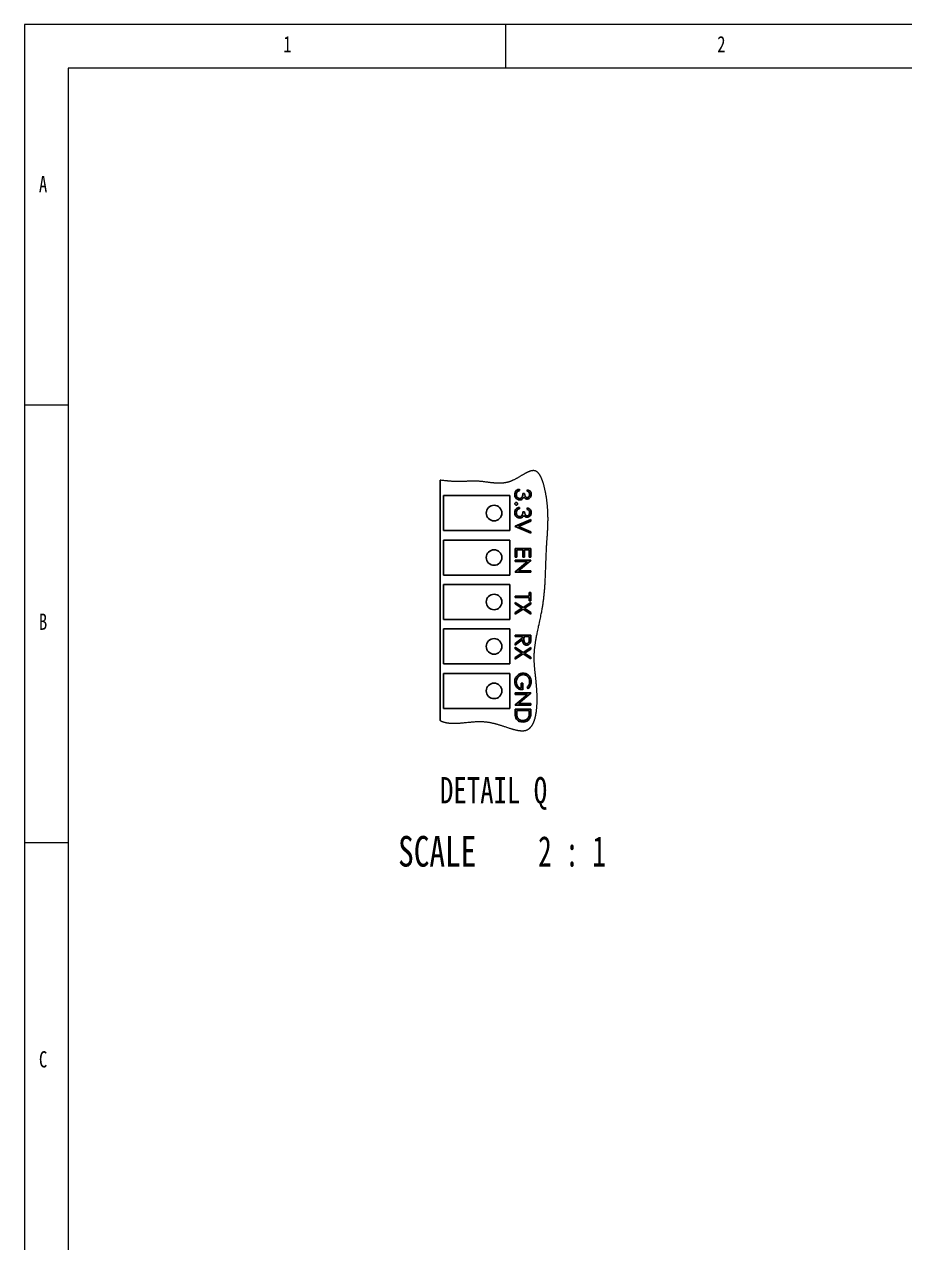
# Model space of a CAD drawing. Header units: millimetres. Extents: x 5 to 415, y 5 to 292.
# Drawn here: x 5 to 105.6, y 152.8 to 292 of the extents above; entities that cross this region are included whole.
import ezdxf

# ---------------------------------------------------------------- set-up
doc = ezdxf.new("R2010")
doc.units = ezdxf.units.MM
doc.linetypes.add('CENTERX2', pattern=[20.32, 12.7, -2.54, 2.54, -2.54])
doc.layers.add('CENTER_LINE', color=7, linetype='CENTERX2')
doc.styles.add('SLDTEXTSTYLE0', font='TXT', dxfattribs={"width": 0.75})
doc.styles.add('SLDTEXTSTYLE5', font='TXT', dxfattribs={"width": 0.65})

# ---------------------------------------------------------------- blocks, each defined once
blk = doc.blocks.new('SW_NOTE_0_18')
at = {"layer": 'CENTER_LINE', "color": 0, "attachment_point": 2}
for s, insert, char_height, style in [('DETAIL Q', (8.44, 3.87), 3, 'SLDTEXTSTYLE0'), ('SCALE', (2, -2.86), 3.5, 'SLDTEXTSTYLE0'), ('2 : 1', (17.4, -2.86), 3.5, 'SLDTEXTSTYLE5')]:
    blk.add_mtext(s, dxfattribs=dict(at, insert=insert, char_height=char_height, style=style))

msp = doc.modelspace()

# ---------------------------------------------------------------- linework, layer by layer
at = {"color": 7, "linetype": 'Continuous', "lineweight": 18}
for p, q in [((415, 292), (5, 292)), ((5, 292), (5, 5)), ((60, 287), (60, 292)), ((410.25, 287), (10, 287)), ((10, 287), (10, 10)), ((10, 248.5), (5, 248.5)), ((5, 198.5), (10, 198.5))]:
    msp.add_line(p, q, dxfattribs=at)
at = {"color": 7, "linetype": 'Continuous', "lineweight": 25}
for p, q in [((52.493, 212.451), (52.493, 239.919)), ((60.47, 238.162), (52.893, 238.162)), ((52.893, 238.162), (52.893, 234.162)), ((60.47, 234.162), (60.47, 238.162)), ((61.555, 238.891), (61.555, 238.73)), ((61.97, 238.383), (62.155, 238.383)), ((62.455, 238.66), (62.455, 238.822)), ((61.555, 236.814), (61.555, 236.653)), ((62.455, 236.583), (62.455, 236.745)), ((61.07, 234.645), (62.87, 235.407)), ((61.97, 236.307), (62.155, 236.307)), ((62.87, 235.407), (62.87, 235.233)), ((52.893, 234.162), (60.47, 234.162)), ((61.07, 234.622), (61.07, 234.645)), ((62.87, 233.86), (61.07, 234.622)), ((62.87, 235.233), (61.452, 234.633)), ((61.452, 234.633), (62.87, 234.033)), ((62.87, 234.033), (62.87, 233.86)), ((60.47, 233.082), (52.893, 233.082)), ((52.893, 233.082), (52.893, 229.082)), ((60.47, 229.082), (60.47, 233.082)), ((61.07, 231.114), (61.07, 232.13)), ((61.07, 232.13), (62.87, 232.13)), ((61.255, 231.114), (61.07, 231.114)), ((61.947, 231.968), (61.255, 231.968)), ((61.255, 231.968), (61.255, 231.114)), ((61.947, 231.114), (61.947, 231.968)), ((62.132, 231.114), (61.947, 231.114)), ((62.686, 231.968), (62.132, 231.968)), ((62.132, 231.968), (62.132, 231.114)), ((62.686, 231.114), (62.686, 231.968)), ((62.87, 231.114), (62.686, 231.114)), ((62.87, 232.13), (62.87, 231.114)), ((61.07, 230.63), (61.07, 230.791)), ((61.07, 230.791), (62.87, 230.791)), ((61.07, 229.443), (62.484, 230.63)), ((62.484, 230.63), (61.07, 230.63)), ((62.87, 230.757), (61.454, 229.568)), ((62.87, 230.791), (62.87, 230.757)), ((52.893, 229.082), (60.47, 229.082)), ((61.07, 229.407), (61.07, 229.443)), ((62.87, 229.407), (61.07, 229.407)), ((61.454, 229.568), (62.87, 229.568)), ((62.87, 229.568), (62.87, 229.407)), ((60.47, 228.002), (52.893, 228.002)), ((52.893, 228.002), (52.893, 224.002)), ((60.47, 224.002), (60.47, 228.002)), ((62.686, 227.076), (62.87, 227.076)), ((62.686, 226.683), (62.686, 227.076)), ((62.87, 227.076), (62.87, 226.13)), ((61.07, 226.522), (61.07, 226.683)), ((61.07, 226.683), (62.686, 226.683)), ((62.686, 226.522), (61.07, 226.522)), ((61.07, 225.77), (61.07, 225.957)), ((61.07, 225.957), (61.988, 225.369)), ((61.843, 225.276), (61.07, 225.77)), ((61.988, 225.369), (62.87, 225.933)), ((62.87, 225.747), (62.134, 225.276)), ((62.686, 226.13), (62.686, 226.522)), ((62.87, 226.13), (62.686, 226.13)), ((62.87, 225.933), (62.87, 225.747)), ((61.07, 224.781), (61.843, 225.276)), ((61.988, 225.182), (61.07, 224.595)), ((61.07, 224.595), (61.07, 224.781)), ((62.87, 224.618), (61.988, 225.182)), ((62.134, 225.276), (62.87, 224.804)), ((62.87, 224.804), (62.87, 224.618)), ((52.893, 224.002), (60.47, 224.002)), ((60.47, 222.922), (52.893, 222.922)), ((52.893, 222.922), (52.893, 218.922)), ((60.47, 218.922), (60.47, 222.922)), ((61.07, 222.045), (61.07, 222.207)), ((61.07, 222.207), (62.87, 222.207)), ((61.901, 222.045), (61.07, 222.045)), ((61.07, 221.252), (61.901, 221.914)), ((61.901, 221.714), (61.07, 221.053)), ((61.901, 221.914), (61.901, 222.045)), ((62.086, 222.045), (62.083, 221.715)), ((62.686, 222.045), (62.086, 222.045)), ((62.686, 221.707), (62.686, 222.045)), ((62.87, 222.207), (62.87, 221.846)), ((61.07, 221.053), (61.07, 221.252)), ((61.07, 220.647), (61.07, 220.833)), ((61.07, 220.833), (61.988, 220.246)), ((61.843, 220.153), (61.07, 220.647)), ((61.07, 219.658), (61.843, 220.153)), ((61.988, 220.059), (61.07, 219.472)), ((61.988, 220.246), (62.87, 220.81)), ((62.87, 219.495), (61.988, 220.059)), ((62.87, 220.624), (62.134, 220.153)), ((62.134, 220.153), (62.87, 219.681)), ((62.87, 220.81), (62.87, 220.624)), ((52.893, 218.922), (60.47, 218.922)), ((61.07, 219.472), (61.07, 219.658)), ((62.87, 219.681), (62.87, 219.495)), ((60.47, 217.842), (52.893, 217.842)), ((52.893, 217.842), (52.893, 213.842)), ((60.47, 213.842), (60.47, 217.842)), ((61.763, 216.137), (61.763, 216.737)), ((61.763, 216.737), (61.947, 216.737)), ((61.947, 216.737), (61.947, 215.976)), ((62.563, 216.091), (62.432, 216.23)), ((61.07, 215.607), (62.87, 215.607)), ((61.07, 215.445), (61.07, 215.607)), ((61.07, 214.259), (62.484, 215.445)), ((62.484, 215.445), (61.07, 215.445)), ((62.87, 215.573), (61.454, 214.383)), ((61.454, 214.383), (62.87, 214.383)), ((62.87, 215.607), (62.87, 215.573)), ((62.87, 214.383), (62.87, 214.222)), ((52.893, 213.842), (60.47, 213.842)), ((61.07, 214.222), (61.07, 214.259)), ((62.87, 214.222), (61.07, 214.222)), ((61.07, 213.76), (62.87, 213.76)), ((61.07, 213.203), (61.07, 213.76)), ((62.686, 213.599), (61.255, 213.599)), ((61.255, 213.599), (61.255, 213.392)), ((62.686, 213.472), (62.686, 213.599)), ((62.87, 213.76), (62.87, 213.397))]:
    msp.add_line(p, q, dxfattribs=at)
at = {"color": 7, "linetype": 'Continuous', "lineweight": 18, "flags": 128}
msp.add_lwpolyline([(52.493, 212.451), (52.527, 212.434), (52.561, 212.418), (52.596, 212.402), (52.631, 212.387), (52.667, 212.372), (52.701, 212.358), (52.737, 212.344), (52.772, 212.331), (52.808, 212.319), (52.85, 212.305), (52.893, 212.291), (52.936, 212.278), (52.98, 212.266), (53.024, 212.255), (53.068, 212.244), (53.112, 212.234), (53.157, 212.224), (53.202, 212.215), (53.247, 212.206), (53.293, 212.198), (53.338, 212.191), (53.382, 212.185), (53.425, 212.179), (53.469, 212.173), (53.513, 212.168), (53.557, 212.164), (53.613, 212.158), (53.67, 212.154), (53.727, 212.15), (53.784, 212.147), (53.842, 212.144), (53.899, 212.142), (53.956, 212.141), (54.013, 212.14), (54.071, 212.14), (54.14, 212.14), (54.209, 212.141), (54.278, 212.143), (54.348, 212.145), (54.418, 212.148), (54.488, 212.151), (54.561, 212.155), (54.634, 212.16), (54.707, 212.165), (54.781, 212.17), (54.855, 212.176), (54.928, 212.182), (55.016, 212.189), (55.103, 212.197), (55.191, 212.206), (55.278, 212.214), (55.404, 212.227), (55.529, 212.24), (55.655, 212.253), (55.78, 212.265), (55.906, 212.278), (55.995, 212.286), (56.084, 212.294), (56.174, 212.302), (56.263, 212.309), (56.351, 212.316), (56.44, 212.323), (56.528, 212.328), (56.597, 212.332), (56.666, 212.336), (56.734, 212.338), (56.803, 212.341), (56.871, 212.343), (56.939, 212.344), (57.006, 212.344), (57.062, 212.344), (57.118, 212.344), (57.174, 212.343), (57.229, 212.341), (57.284, 212.339), (57.339, 212.337), (57.403, 212.333), (57.468, 212.329), (57.531, 212.324), (57.595, 212.318), (57.66, 212.312), (57.725, 212.305), (57.789, 212.297), (57.854, 212.289), (57.918, 212.28), (57.982, 212.27), (58.046, 212.26), (58.11, 212.249), (58.174, 212.238), (58.238, 212.226), (58.302, 212.213), (58.365, 212.2), (58.429, 212.186), (58.493, 212.172), (58.564, 212.156), (58.634, 212.139), (58.705, 212.121), (58.775, 212.103), (58.846, 212.084), (58.918, 212.065), (58.991, 212.045), (59.063, 212.024), (59.136, 212.003), (59.209, 211.982), (59.283, 211.959), (59.356, 211.937), (59.431, 211.914), (59.509, 211.889), (59.587, 211.864), (59.667, 211.838), (59.746, 211.812), (59.827, 211.785), (59.908, 211.758), (60.005, 211.726), (60.104, 211.693), (60.202, 211.66), (60.301, 211.627), (60.4, 211.595), (60.466, 211.574), (60.531, 211.554), (60.596, 211.534), (60.66, 211.514), (60.725, 211.495), (60.79, 211.476), (60.845, 211.46), (60.9, 211.445), (60.955, 211.43), (61.01, 211.416), (61.064, 211.403), (61.117, 211.39), (61.17, 211.378), (61.223, 211.366), (61.275, 211.355), (61.317, 211.347), (61.359, 211.339), (61.4, 211.332), (61.441, 211.325), (61.482, 211.318), (61.522, 211.313), (61.561, 211.307), (61.601, 211.303), (61.64, 211.299), (61.679, 211.295), (61.718, 211.292), (61.757, 211.289), (61.796, 211.288), (61.834, 211.287), (61.871, 211.286), (61.908, 211.286), (61.944, 211.287), (61.98, 211.289), (62.009, 211.29), (62.037, 211.293), (62.066, 211.295), (62.094, 211.298), (62.121, 211.302), (62.148, 211.306), (62.175, 211.31), (62.201, 211.315), (62.227, 211.321), (62.253, 211.327), (62.279, 211.333), (62.305, 211.341), (62.33, 211.348), (62.355, 211.356), (62.38, 211.365), (62.404, 211.374), (62.431, 211.385), (62.457, 211.397), (62.482, 211.409), (62.508, 211.422), (62.533, 211.436), (62.557, 211.45), (62.581, 211.464), (62.605, 211.48), (62.629, 211.496), (62.652, 211.513), (62.674, 211.529), (62.697, 211.547), (62.718, 211.565), (62.74, 211.584), (62.761, 211.603), (62.782, 211.623), (62.803, 211.644), (62.823, 211.665), (62.844, 211.687), (62.863, 211.709), (62.882, 211.731), (62.901, 211.754), (62.919, 211.778), (62.938, 211.802), (62.956, 211.827), (62.974, 211.853), (62.992, 211.879), (63.009, 211.905), (63.026, 211.932), (63.042, 211.959), (63.06, 211.989), (63.077, 212.019), (63.093, 212.049), (63.109, 212.08), (63.125, 212.112), (63.141, 212.144), (63.159, 212.182), (63.176, 212.221), (63.193, 212.261), (63.21, 212.301), (63.227, 212.343), (63.243, 212.385), (63.258, 212.428), (63.273, 212.471), (63.288, 212.515), (63.303, 212.56), (63.316, 212.605), (63.33, 212.65), (63.343, 212.696), (63.356, 212.743), (63.368, 212.79), (63.38, 212.837), (63.391, 212.885), (63.402, 212.934), (63.414, 212.988), (63.425, 213.042), (63.436, 213.097), (63.447, 213.152), (63.456, 213.207), (63.467, 213.272), (63.478, 213.336), (63.487, 213.402), (63.497, 213.467), (63.505, 213.533), (63.514, 213.6), (63.521, 213.667), (63.529, 213.741), (63.536, 213.815), (63.543, 213.89), (63.549, 213.965), (63.555, 214.04), (63.56, 214.115), (63.564, 214.191), (63.568, 214.267), (63.572, 214.343), (63.575, 214.418), (63.578, 214.493), (63.58, 214.567), (63.581, 214.642), (63.582, 214.716), (63.583, 214.811), (63.584, 214.905), (63.584, 214.999), (63.583, 215.092), (63.582, 215.165), (63.58, 215.238), (63.579, 215.31), (63.577, 215.381), (63.574, 215.466), (63.571, 215.551), (63.567, 215.634), (63.564, 215.717), (63.559, 215.799), (63.555, 215.881), (63.549, 215.97), (63.544, 216.057), (63.538, 216.144), (63.531, 216.231), (63.525, 216.317), (63.518, 216.402), (63.511, 216.487), (63.503, 216.579), (63.494, 216.671), (63.486, 216.762), (63.477, 216.852), (63.468, 216.942), (63.459, 217.031), (63.449, 217.12), (63.44, 217.208), (63.431, 217.296), (63.421, 217.383), (63.412, 217.468), (63.402, 217.553), (63.393, 217.637), (63.384, 217.721), (63.372, 217.829), (63.361, 217.936), (63.349, 218.043), (63.338, 218.149), (63.328, 218.255), (63.318, 218.359), (63.308, 218.462), (63.299, 218.565), (63.291, 218.668), (63.284, 218.75), (63.278, 218.832), (63.273, 218.914), (63.268, 218.995), (63.264, 219.077), (63.26, 219.157), (63.256, 219.237), (63.254, 219.318), (63.252, 219.398), (63.25, 219.48), (63.249, 219.561), (63.249, 219.643), (63.25, 219.725), (63.251, 219.807), (63.253, 219.888), (63.256, 219.969), (63.259, 220.051), (63.264, 220.132), (63.269, 220.215), (63.274, 220.298), (63.281, 220.382), (63.288, 220.466), (63.296, 220.549), (63.304, 220.633), (63.313, 220.718), (63.323, 220.807), (63.334, 220.896), (63.345, 220.986), (63.358, 221.075), (63.37, 221.165), (63.383, 221.255), (63.399, 221.362), (63.416, 221.468), (63.434, 221.575), (63.452, 221.682), (63.471, 221.791), (63.491, 221.9), (63.512, 222.01), (63.532, 222.12), (63.554, 222.23), (63.576, 222.34), (63.598, 222.451), (63.63, 222.605), (63.662, 222.761), (63.695, 222.916), (63.728, 223.072), (63.761, 223.228), (63.806, 223.433), (63.85, 223.638), (63.894, 223.844), (63.928, 224.001), (63.961, 224.159), (63.994, 224.317), (64.026, 224.475), (64.058, 224.633), (64.082, 224.757), (64.106, 224.882), (64.129, 225.007), (64.152, 225.131), (64.174, 225.256), (64.192, 225.36), (64.21, 225.464), (64.227, 225.568), (64.243, 225.672), (64.259, 225.777), (64.274, 225.881), (64.291, 226.004), (64.308, 226.127), (64.323, 226.25), (64.339, 226.373), (64.353, 226.499), (64.368, 226.626), (64.381, 226.753), (64.394, 226.88), (64.406, 227.006), (64.418, 227.133), (64.429, 227.26), (64.44, 227.386), (64.451, 227.519), (64.461, 227.652), (64.47, 227.784), (64.479, 227.916), (64.488, 228.049), (64.496, 228.181), (64.505, 228.339), (64.513, 228.498), (64.521, 228.656), (64.529, 228.813), (64.536, 228.971), (64.545, 229.177), (64.553, 229.382), (64.56, 229.587), (64.567, 229.762), (64.573, 229.936), (64.579, 230.109), (64.584, 230.282), (64.59, 230.455), (64.596, 230.627), (64.602, 230.798), (64.608, 230.969), (64.613, 231.122), (64.619, 231.274), (64.625, 231.426), (64.631, 231.578), (64.638, 231.729), (64.645, 231.879), (64.653, 232.029), (64.659, 232.153), (64.666, 232.277), (64.674, 232.401), (64.681, 232.524), (64.689, 232.646), (64.697, 232.769), (64.71, 232.961), (64.723, 233.153), (64.736, 233.344), (64.745, 233.472), (64.753, 233.601), (64.762, 233.729), (64.77, 233.857), (64.778, 233.986), (64.785, 234.115), (64.792, 234.244), (64.799, 234.374), (64.804, 234.49), (64.809, 234.607), (64.814, 234.724), (64.818, 234.842), (64.821, 234.96), (64.823, 235.053), (64.825, 235.146), (64.827, 235.24), (64.828, 235.334), (64.828, 235.429), (64.829, 235.523), (64.828, 235.619), (64.827, 235.714), (64.826, 235.811), (64.824, 235.907), (64.822, 235.983), (64.82, 236.06), (64.817, 236.137), (64.814, 236.214), (64.811, 236.291), (64.807, 236.369), (64.803, 236.447), (64.799, 236.525), (64.794, 236.603), (64.788, 236.682), (64.783, 236.76), (64.776, 236.838), (64.77, 236.916), (64.763, 236.995), (64.755, 237.076), (64.747, 237.157), (64.739, 237.239), (64.729, 237.321), (64.72, 237.404), (64.71, 237.487), (64.699, 237.57), (64.688, 237.654), (64.676, 237.739), (64.664, 237.824), (64.651, 237.909), (64.638, 237.995), (64.624, 238.082), (64.609, 238.169), (64.595, 238.249), (64.581, 238.329), (64.566, 238.411), (64.551, 238.492), (64.535, 238.574), (64.518, 238.657), (64.5, 238.745), (64.481, 238.833), (64.462, 238.922), (64.442, 239.01), (64.425, 239.079), (64.408, 239.148), (64.391, 239.217), (64.373, 239.285), (64.359, 239.34), (64.344, 239.394), (64.329, 239.448), (64.313, 239.501), (64.297, 239.554), (64.282, 239.606), (64.265, 239.657), (64.249, 239.708), (64.232, 239.758), (64.218, 239.8), (64.203, 239.842), (64.188, 239.883), (64.173, 239.924), (64.157, 239.965), (64.141, 240.005), (64.126, 240.042), (64.111, 240.079), (64.095, 240.115), (64.08, 240.151), (64.064, 240.186), (64.048, 240.221), (64.031, 240.256), (64.014, 240.289), (63.997, 240.322), (63.98, 240.355), (63.963, 240.386), (63.946, 240.417), (63.928, 240.447), (63.91, 240.477), (63.893, 240.504), (63.876, 240.531), (63.859, 240.557), (63.841, 240.582), (63.823, 240.607), (63.806, 240.63), (63.788, 240.654), (63.77, 240.676), (63.751, 240.698), (63.732, 240.719), (63.713, 240.74), (63.694, 240.761), (63.674, 240.78), (63.654, 240.799), (63.634, 240.817), (63.614, 240.834), (63.596, 240.849), (63.577, 240.863), (63.559, 240.876), (63.54, 240.889), (63.522, 240.901), (63.503, 240.912), (63.483, 240.923), (63.464, 240.933), (63.443, 240.943), (63.423, 240.953), (63.402, 240.961), (63.381, 240.969), (63.359, 240.976), (63.338, 240.982), (63.318, 240.987), (63.298, 240.992), (63.278, 240.996), (63.258, 240.999), (63.237, 241.001), (63.216, 241.004), (63.197, 241.005), (63.177, 241.006), (63.157, 241.006), (63.137, 241.006), (63.117, 241.006), (63.091, 241.005), (63.065, 241.003), (63.038, 241), (63.012, 240.996), (62.985, 240.992), (62.958, 240.987), (62.93, 240.982), (62.903, 240.976), (62.875, 240.969), (62.847, 240.961), (62.819, 240.953), (62.791, 240.945), (62.762, 240.936), (62.734, 240.926), (62.702, 240.915), (62.67, 240.903), (62.638, 240.89), (62.605, 240.877), (62.572, 240.863), (62.539, 240.848), (62.505, 240.833), (62.472, 240.817), (62.438, 240.801), (62.403, 240.784), (62.37, 240.768), (62.336, 240.75), (62.301, 240.732), (62.267, 240.714), (62.226, 240.692), (62.185, 240.67), (62.143, 240.647), (62.101, 240.623), (62.059, 240.599), (62.017, 240.575), (61.96, 240.542), (61.903, 240.508), (61.846, 240.474), (61.788, 240.44), (61.73, 240.405), (61.671, 240.371), (61.613, 240.336), (61.554, 240.301), (61.494, 240.266), (61.435, 240.231), (61.376, 240.196), (61.316, 240.162), (61.256, 240.128), (61.196, 240.095), (61.136, 240.062), (61.075, 240.029), (61.022, 240.002), (60.969, 239.974), (60.916, 239.948), (60.862, 239.922), (60.821, 239.902), (60.779, 239.882), (60.737, 239.863), (60.695, 239.845), (60.652, 239.827), (60.61, 239.81), (60.567, 239.793), (60.525, 239.777), (60.482, 239.762), (60.44, 239.747), (60.4, 239.734), (60.36, 239.721), (60.32, 239.709), (60.28, 239.697), (60.24, 239.686), (60.195, 239.675), (60.151, 239.664), (60.106, 239.653), (60.062, 239.644), (60.017, 239.635), (59.973, 239.626), (59.928, 239.618), (59.884, 239.611), (59.833, 239.603), (59.783, 239.597), (59.732, 239.59), (59.681, 239.585), (59.631, 239.58), (59.58, 239.576), (59.53, 239.573), (59.474, 239.569), (59.419, 239.567), (59.363, 239.565), (59.308, 239.564), (59.253, 239.564), (59.194, 239.564), (59.136, 239.565), (59.077, 239.567), (59.019, 239.569), (58.96, 239.572), (58.902, 239.575), (58.833, 239.579), (58.764, 239.584), (58.696, 239.59), (58.627, 239.597), (58.546, 239.605), (58.465, 239.614), (58.383, 239.623), (58.302, 239.633), (58.221, 239.643), (58.14, 239.654), (58.037, 239.667), (57.935, 239.681), (57.832, 239.695), (57.73, 239.709), (57.628, 239.723), (57.526, 239.736), (57.457, 239.744), (57.389, 239.752), (57.32, 239.759), (57.252, 239.766), (57.184, 239.773), (57.116, 239.779), (57.048, 239.784), (56.98, 239.789), (56.912, 239.793), (56.844, 239.797), (56.776, 239.799), (56.709, 239.802), (56.641, 239.804), (56.573, 239.805), (56.499, 239.806), (56.424, 239.806), (56.35, 239.806), (56.275, 239.806), (56.201, 239.805), (56.1, 239.803), (55.999, 239.801), (55.898, 239.798), (55.797, 239.795), (55.695, 239.792), (55.593, 239.788), (55.497, 239.784), (55.4, 239.781), (55.303, 239.777), (55.206, 239.774), (55.108, 239.771), (55.026, 239.768), (54.944, 239.766), (54.861, 239.764), (54.778, 239.763), (54.695, 239.762), (54.611, 239.761), (54.532, 239.761), (54.452, 239.761), (54.372, 239.762), (54.291, 239.763), (54.21, 239.765), (54.136, 239.767), (54.062, 239.77), (53.987, 239.773), (53.911, 239.777), (53.836, 239.781), (53.76, 239.787), (53.683, 239.792), (53.613, 239.798), (53.542, 239.804), (53.471, 239.811), (53.4, 239.818), (53.329, 239.825), (53.258, 239.833), (53.148, 239.844), (53.038, 239.857), (52.929, 239.869), (52.819, 239.882), (52.71, 239.894), (52.601, 239.907), (52.493, 239.919)], dxfattribs=at)
at = {"color": 7, "linetype": 'Continuous', "lineweight": 25}
for centre in [(58.668, 236.162), (58.668, 231.082), (58.668, 226.002), (58.668, 220.922), (58.668, 215.842)]:
    msp.add_circle(centre, 0.889, dxfattribs=at)
for points, knots in [([(61.024, 238.291), (61.031, 238.373), (61.046, 238.538), (61.184, 238.733), (61.366, 238.846), (61.492, 238.876), (61.555, 238.891)], [0, 0, 0, 0, 0.2798865, 0.5589788, 0.77926619, 1, 1, 1, 1]), ([(61.605, 237.668), (61.517, 237.681), (61.34, 237.707), (61.146, 237.876), (61.04, 238.082), (61.029, 238.221), (61.024, 238.291)], [0, 0, 0, 0, 0.27934212, 0.55883375, 0.77927315, 1, 1, 1, 1]), ([(61.306, 238.589), (61.274, 238.537), (61.216, 238.444), (61.211, 238.336), (61.209, 238.288)], [0, 0, 0, 0, 0.5587474, 1, 1, 1, 1]), ([(61.209, 238.288), (61.213, 238.225), (61.221, 238.101), (61.314, 237.95), (61.443, 237.848), (61.541, 237.836), (61.589, 237.83)], [0, 0, 0, 0, 0.2805893, 0.5601429, 0.7803122, 1, 1, 1, 1]), ([(61.555, 238.73), (61.503, 238.713), (61.409, 238.684), (61.338, 238.618), (61.306, 238.589)], [0, 0, 0, 0, 0.5606873, 1, 1, 1, 1]), ([(61.589, 237.83), (61.621, 237.832), (61.684, 237.837), (61.797, 237.894), (61.909, 238.012), (61.957, 238.197), (61.966, 238.321), (61.97, 238.383)], [0, 0, 0, 0, 0.125232, 0.2504798, 0.4992373, 0.7490496, 1, 1, 1, 1]), ([(62.155, 238.383), (62.164, 238.282), (62.179, 238.129), (62.284, 237.98), (62.374, 237.929), (62.424, 237.924), (62.449, 237.922)], [0, 0, 0, 0, 0.4994077, 0.7489749, 0.8745413, 1, 1, 1, 1]), ([(62.916, 238.286), (62.909, 238.213), (62.893, 238.068), (62.777, 237.893), (62.62, 237.782), (62.506, 237.768), (62.449, 237.76)], [0, 0, 0, 0, 0.2800859, 0.5598694, 0.7800973, 1, 1, 1, 1]), ([(62.449, 237.922), (62.497, 237.931), (62.591, 237.949), (62.708, 238.087), (62.723, 238.209), (62.732, 238.284)], [0, 0, 0, 0, 0.2788852, 0.5600425, 1, 1, 1, 1]), ([(62.455, 238.822), (62.524, 238.801), (62.662, 238.76), (62.815, 238.622), (62.903, 238.456), (62.912, 238.343), (62.916, 238.286)], [0, 0, 0, 0, 0.28028875, 0.55968062, 0.77974704, 1, 1, 1, 1]), ([(62.732, 238.284), (62.728, 238.331), (62.721, 238.424), (62.631, 238.573), (62.522, 238.627), (62.455, 238.66)], [0, 0, 0, 0, 0.2806216, 0.560395, 1, 1, 1, 1]), ([(61.024, 236.214), (61.031, 236.296), (61.046, 236.461), (61.184, 236.656), (61.366, 236.769), (61.492, 236.799), (61.555, 236.814)], [0, 0, 0, 0, 0.2798865, 0.5589788, 0.77926619, 1, 1, 1, 1]), ([(61.047, 237.218), (61.05, 237.24), (61.055, 237.284), (61.096, 237.333), (61.145, 237.364), (61.18, 237.367), (61.197, 237.368)], [0, 0, 0, 0, 0.2795405, 0.5590586, 0.7794483, 1, 1, 1, 1]), ([(61.197, 237.068), (61.175, 237.071), (61.131, 237.076), (61.082, 237.117), (61.052, 237.166), (61.049, 237.201), (61.047, 237.218)], [0, 0, 0, 0, 0.2795414, 0.559328, 0.7796891, 1, 1, 1, 1]), ([(61.197, 237.368), (61.219, 237.366), (61.264, 237.361), (61.312, 237.319), (61.343, 237.27), (61.346, 237.235), (61.347, 237.218)], [0, 0, 0, 0, 0.27951413, 0.55932721, 0.77954177, 1, 1, 1, 1]), ([(61.347, 237.218), (61.345, 237.196), (61.339, 237.152), (61.299, 237.103), (61.249, 237.073), (61.215, 237.07), (61.197, 237.068)], [0, 0, 0, 0, 0.2796422, 0.5593007, 0.7796157, 1, 1, 1, 1]), ([(61.555, 236.653), (61.503, 236.636), (61.409, 236.607), (61.338, 236.541), (61.306, 236.512)], [0, 0, 0, 0, 0.5606873, 1, 1, 1, 1]), ([(61.925, 237.775), (61.87, 237.741), (61.771, 237.68), (61.656, 237.672), (61.605, 237.668)], [0, 0, 0, 0, 0.5594573, 1, 1, 1, 1]), ([(62.078, 237.971), (62.057, 237.929), (62.017, 237.854), (61.953, 237.799), (61.925, 237.775)], [0, 0, 0, 0, 0.5597933, 1, 1, 1, 1]), ([(62.449, 237.76), (62.407, 237.763), (62.324, 237.769), (62.186, 237.834), (62.119, 237.919), (62.078, 237.971)], [0, 0, 0, 0, 0.280512, 0.5607906, 1, 1, 1, 1]), ([(62.455, 236.745), (62.524, 236.724), (62.662, 236.683), (62.815, 236.545), (62.903, 236.379), (62.912, 236.266), (62.916, 236.209)], [0, 0, 0, 0, 0.2802884, 0.5596799, 0.7797461, 1, 1, 1, 1]), ([(61.605, 235.591), (61.517, 235.604), (61.34, 235.63), (61.146, 235.799), (61.04, 236.005), (61.029, 236.144), (61.024, 236.214)], [0, 0, 0, 0, 0.2793421, 0.5588337, 0.7792722, 1, 1, 1, 1]), ([(61.306, 236.512), (61.274, 236.46), (61.216, 236.367), (61.211, 236.259), (61.209, 236.211)], [0, 0, 0, 0, 0.5587474, 1, 1, 1, 1]), ([(61.209, 236.211), (61.213, 236.149), (61.221, 236.024), (61.314, 235.873), (61.443, 235.771), (61.541, 235.759), (61.589, 235.753)], [0, 0, 0, 0, 0.2805893, 0.5601429, 0.7803122, 1, 1, 1, 1]), ([(61.589, 235.753), (61.621, 235.755), (61.684, 235.76), (61.797, 235.817), (61.909, 235.935), (61.957, 236.12), (61.966, 236.244), (61.97, 236.307)], [0, 0, 0, 0, 0.1252321, 0.2504801, 0.4992379, 0.7490505, 1, 1, 1, 1]), ([(61.925, 235.699), (61.87, 235.664), (61.771, 235.603), (61.656, 235.595), (61.605, 235.591)], [0, 0, 0, 0, 0.5594573, 1, 1, 1, 1]), ([(62.078, 235.894), (62.057, 235.852), (62.017, 235.777), (61.953, 235.722), (61.925, 235.699)], [0, 0, 0, 0, 0.5597933, 1, 1, 1, 1]), ([(62.449, 235.683), (62.407, 235.686), (62.324, 235.692), (62.186, 235.757), (62.119, 235.842), (62.078, 235.894)], [0, 0, 0, 0, 0.28051185, 0.5607894, 1, 1, 1, 1]), ([(62.155, 236.307), (62.164, 236.205), (62.179, 236.053), (62.284, 235.903), (62.374, 235.852), (62.424, 235.847), (62.449, 235.845)], [0, 0, 0, 0, 0.4994081, 0.7489742, 0.8745414, 1, 1, 1, 1]), ([(62.916, 236.209), (62.909, 236.136), (62.893, 235.991), (62.777, 235.816), (62.62, 235.706), (62.506, 235.691), (62.449, 235.683)], [0, 0, 0, 0, 0.28008494, 0.55986868, 0.78009735, 1, 1, 1, 1]), ([(62.449, 235.845), (62.497, 235.854), (62.591, 235.872), (62.708, 236.01), (62.723, 236.132), (62.732, 236.207)], [0, 0, 0, 0, 0.2788857, 0.5600435, 1, 1, 1, 1]), ([(62.732, 236.207), (62.728, 236.254), (62.721, 236.347), (62.631, 236.496), (62.522, 236.55), (62.455, 236.583)], [0, 0, 0, 0, 0.2806214, 0.5603963, 1, 1, 1, 1]), ([(62.389, 221.076), (62.332, 221.08), (62.218, 221.09), (62.067, 221.179), (61.957, 221.326), (61.907, 221.514), (61.903, 221.647), (61.901, 221.714)], [0, 0, 0, 0, 0.1866181, 0.3729731, 0.5594061, 0.7793591, 1, 1, 1, 1]), ([(62.083, 221.715), (62.084, 221.662), (62.086, 221.555), (62.113, 221.421), (62.172, 221.33), (62.254, 221.258), (62.335, 221.246), (62.389, 221.237)], [0, 0, 0, 0, 0.2511232, 0.5010952, 0.6264109, 0.7517708, 1, 1, 1, 1]), ([(62.389, 221.237), (62.416, 221.239), (62.468, 221.243), (62.54, 221.278), (62.601, 221.33), (62.661, 221.418), (62.683, 221.551), (62.685, 221.655), (62.686, 221.707)], [0, 0, 0, 0, 0.1250086, 0.2499974, 0.3750374, 0.5000998, 0.7494958, 1, 1, 1, 1]), ([(62.846, 221.438), (62.827, 221.382), (62.79, 221.269), (62.668, 221.15), (62.529, 221.085), (62.435, 221.079), (62.389, 221.076)], [0, 0, 0, 0, 0.279834, 0.5594851, 0.7796124, 1, 1, 1, 1]), ([(62.87, 221.846), (62.871, 221.77), (62.871, 221.633), (62.853, 221.498), (62.846, 221.438)], [0, 0, 0, 0, 0.5602397, 1, 1, 1, 1]), ([(61.024, 216.867), (61.039, 217.036), (61.067, 217.336), (61.273, 217.552), (61.364, 217.647)], [0, 0, 0, 0, 0.5596172, 1, 1, 1, 1]), ([(61.978, 217.707), (61.859, 217.688), (61.621, 217.651), (61.369, 217.412), (61.231, 217.135), (61.216, 216.947), (61.209, 216.853)], [0, 0, 0, 0, 0.2790471, 0.5585766, 0.7792322, 1, 1, 1, 1]), ([(61.364, 217.647), (61.467, 217.718), (61.651, 217.845), (61.873, 217.861), (61.971, 217.868)], [0, 0, 0, 0, 0.5593168, 1, 1, 1, 1]), ([(61.971, 217.868), (62.112, 217.85), (62.394, 217.814), (62.711, 217.556), (62.89, 217.233), (62.907, 217.011), (62.916, 216.9)], [0, 0, 0, 0, 0.2795827, 0.5590597, 0.7794056, 1, 1, 1, 1]), ([(62.732, 216.905), (62.718, 217.019), (62.69, 217.247), (62.498, 217.513), (62.247, 217.676), (62.068, 217.696), (61.978, 217.707)], [0, 0, 0, 0, 0.279837, 0.5595703, 0.7798872, 1, 1, 1, 1]), ([(61.947, 215.976), (61.811, 215.987), (61.54, 216.009), (61.219, 216.237), (61.046, 216.548), (61.031, 216.761), (61.024, 216.867)], [0, 0, 0, 0, 0.28035295, 0.55936705, 0.77937064, 1, 1, 1, 1]), ([(61.209, 216.853), (61.216, 216.761), (61.23, 216.575), (61.364, 216.347), (61.549, 216.189), (61.691, 216.155), (61.763, 216.137)], [0, 0, 0, 0, 0.2802715, 0.5599483, 0.7799755, 1, 1, 1, 1]), ([(62.432, 216.23), (62.523, 216.341), (62.687, 216.54), (62.718, 216.794), (62.732, 216.905)], [0, 0, 0, 0, 0.5598524, 1, 1, 1, 1]), ([(62.916, 216.9), (62.895, 216.729), (62.857, 216.422), (62.653, 216.192), (62.563, 216.091)], [0, 0, 0, 0, 0.5585815, 1, 1, 1, 1]), ([(61.948, 212.283), (61.812, 212.296), (61.542, 212.322), (61.221, 212.556), (61.08, 212.884), (61.073, 213.096), (61.07, 213.203)], [0, 0, 0, 0, 0.2801581, 0.5592701, 0.7788421, 1, 1, 1, 1]), ([(61.255, 213.392), (61.255, 213.295), (61.254, 213.122), (61.286, 212.952), (61.301, 212.878)], [0, 0, 0, 0, 0.560425, 1, 1, 1, 1]), ([(62.635, 212.919), (62.653, 213.022), (62.685, 213.205), (62.686, 213.39), (62.686, 213.472)], [0, 0, 0, 0, 0.5595417, 1, 1, 1, 1]), ([(62.87, 213.397), (62.87, 213.289), (62.87, 213.096), (62.825, 212.908), (62.805, 212.826)], [0, 0, 0, 0, 0.5604449, 1, 1, 1, 1]), ([(61.301, 212.878), (61.332, 212.806), (61.395, 212.662), (61.622, 212.48), (61.825, 212.458), (61.948, 212.445)], [0, 0, 0, 0, 0.2805457, 0.5609901, 1, 1, 1, 1]), ([(61.948, 212.445), (62.032, 212.451), (62.2, 212.463), (62.413, 212.574), (62.564, 212.733), (62.611, 212.857), (62.635, 212.919)], [0, 0, 0, 0, 0.28018094, 0.55977138, 0.7797978, 1, 1, 1, 1]), ([(62.805, 212.826), (62.761, 212.734), (62.672, 212.551), (62.369, 212.328), (62.107, 212.3), (61.948, 212.283)], [0, 0, 0, 0, 0.280285, 0.5607239, 1, 1, 1, 1])]:
    msp.add_open_spline(points, degree=3, knots=knots, dxfattribs=at)

# ---------------------------------------------------------------- block references
at = {"layer": 'CENTER_LINE'}
msp.add_blockref('SW_NOTE_0_18', (50.171, 202.124), dxfattribs=at)

# ---------------------------------------------------------------- texts
at = {"color": 7, "linetype": 'Continuous', "lineweight": 0, "char_height": 1.852, "attachment_point": 1, "style": 'SLDTEXTSTYLE0'}
for s, insert in [('1', (34.583, 290.668)), ('2', (84.167, 290.668)), ('A', (6.667, 274.668)), ('B', (6.667, 224.668)), ('C', (6.667, 174.668))]:
    msp.add_mtext(s, dxfattribs=dict(at, insert=insert))

doc.saveas('drawing.dxf')
